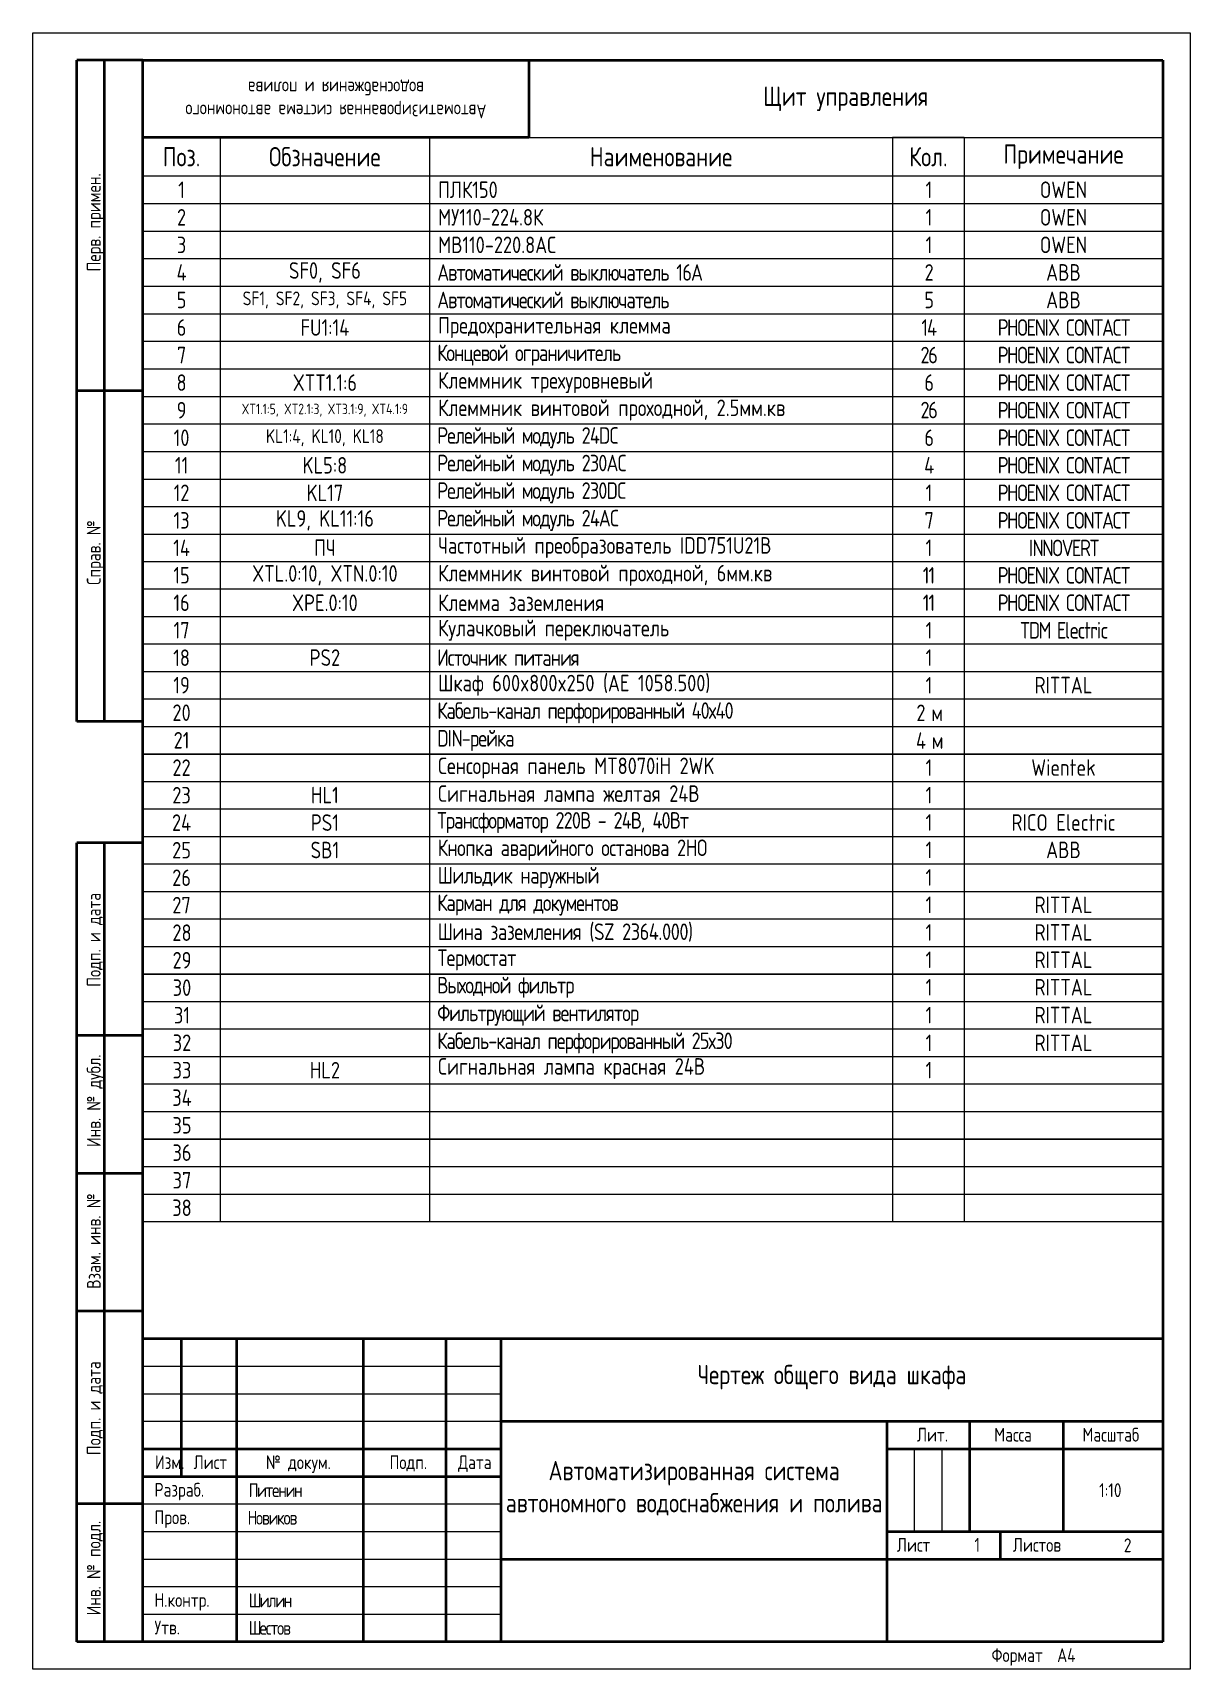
# Model space of a CAD drawing. Header units: millimetres. Extents: x 3520 to 8864, y 403 to 1747.
# Drawn here: x 5298.2 to 5508.2, y 1000 to 1297 of the extents above; entities that cross this region are included whole.
import ezdxf

# ---------------------------------------------------------------- set-up
doc = ezdxf.new("R2010")
doc.units = ezdxf.units.MM
doc.linetypes.add('K5LT_BASIC', pattern=[0])
doc.linetypes.add('K5LT_THIN', pattern=[0])
doc.layers.add('Стерка', color=7, linetype='Continuous', lineweight=15)
doc.styles.add('ГОСТ В', font='GOST_0.TTF', dxfattribs={"height": 3.5})
doc.styles.add('ГОСТ тип А', font='GOST_0.TTF', dxfattribs={"height": 3.5})
doc.styles.add('ГОСТ тип В', font='GOST_0.TTF')

# ---------------------------------------------------------------- blocks, each defined once
blk = doc.blocks.new('A4')
at = {"linetype": 'K5LT_THIN', "lineweight": 18}
for p, q in [((0, 0), (0, 297)), ((0, 297), (210, 297)), ((210, 297), (210, 0)), ((20, 55), (85, 55)), ((20, 50), (85, 50)), ((20, 45), (85, 45)), ((159.96, 25), (159.96, 40)), ((164.98, 25), (164.98, 40)), ((20, 30), (85, 30)), ((20, 25), (85, 25)), ((20, 20), (85, 20)), ((20, 15), (85, 15)), ((20, 10), (85, 10)), ((210, 0), (0, 0))]:
    blk.add_line(p, q, dxfattribs=at)
at = {"linetype": 'K5LT_BASIC', "lineweight": 40}
for p, q in [((8, 172), (8, 292)), ((20, 292), (8, 292)), ((13, 172), (13, 292)), ((20, 5), (20, 292)), ((20, 292), (205, 292)), ((90, 292), (90, 278)), ((205, 292), (205, 5)), ((90, 278), (20, 278)), ((20, 232), (8, 232)), ((20, 172), (8, 172)), ((8, 5), (8, 150)), ((20, 150), (8, 150)), ((13, 5), (13, 150)), ((20, 115), (8, 115)), ((20, 90), (8, 90)), ((20, 65), (8, 65)), ((20, 60), (205, 60)), ((20, 5), (20, 60)), ((27, 35), (27, 60)), ((37, 5), (37, 60)), ((60, 5), (60, 60)), ((75, 5), (75, 60)), ((85, 5), (85, 60)), ((85, 45), (205, 45)), ((155, 5), (155, 45)), ((170, 25), (170, 45)), ((187, 25), (187, 45)), ((20, 40), (85, 40)), ((155, 40), (170, 40)), ((170, 40), (205, 40)), ((20, 35), (85, 35)), ((20, 30), (8, 30)), ((155, 25), (205, 25)), ((175.57, 20), (175.57, 25)), ((85, 20), (155, 20)), ((155, 20), (205, 20)), ((20, 5), (8, 5)), ((205, 5), (20, 5))]:
    blk.add_line(p, q, dxfattribs=at)
at = {"char_height": 2.5, "attachment_point": 1, "rotation": 90, "style": 'ГОСТ тип А'}
for s, insert in [('Перв. примен.', (9.82, 253.67)), ('Справ. №', (9.82, 196.78)), ('Подп. и дата', (9.82, 123.85)), ('Инв. № дубл.', (9.82, 94.77)), ('Взам. инв. №', (9.82, 69.04)), ('Подп. и дата', (9.82, 38.85)), ('Инв. № подл.', (9.82, 9.77))]:
    blk.add_mtext(s, dxfattribs=dict(at, insert=insert))
at = {"char_height": 2.5, "attachment_point": 1, "style": 'ГОСТ тип А'}
for s, insert in [('Лит.', (160.41, 43.82)), ('Масса', (174.43, 43.82)), ('Масштаб', (190.44, 43.82)), ('Изм.', (22.19, 38.82)), ('Лист', (29.18, 38.82)), ('№ докум.', (42.3, 38.82)), ('Подп.', (64.73, 38.82)), ('Дата', (77.18, 38.82)), ('Разраб.', (22.08, 33.82)), ('Пров.', (22.08, 28.82)), ('Лист', (156.77, 23.82)), ('1', (170.85, 23.82)), ('Листов', (177.81, 23.82)), ('Н.контр.', (22.08, 13.82)), ('Утв.', (22.08, 8.82)), ('Формат', (173.95, 3.82)), ('A4', (185.86, 3.82))]:
    blk.add_mtext(s, dxfattribs=dict(at, insert=insert))

msp = doc.modelspace()

# ---------------------------------------------------------------- linework, layer by layer
at = {"layer": 'Стерка', "color": 7}
for p, q in [((5318.201, 1278), (5332.201, 1278)), ((5318.201, 1278), (5318.201, 1271)), ((5332.201, 1278), (5332.201, 1139.634)), ((5332.201, 1278), (5370.201, 1278)), ((5370.201, 1278), (5370.201, 1140.475)), ((5370.201, 1278), (5454.201, 1278)), ((5454.201, 1278), (5467.201, 1278)), ((5467.201, 1278), (5454.201, 1278)), ((5454.201, 1278), (5454.201, 1135.123)), ((5467.201, 1278), (5467.201, 1145.801)), ((5467.201, 1278), (5503.201, 1278)), ((5503.201, 1278), (5503.201, 1271)), ((5318.201, 1271), (5503.201, 1271)), ((5318.201, 1271), (5318.201, 1266)), ((5503.201, 1271), (5503.201, 1266)), ((5318.201, 1266), (5503.201, 1266)), ((5318.201, 1266), (5503.201, 1266)), ((5318.201, 1266), (5318.201, 1261)), ((5332.201, 1268), (5332.201, 1081.276)), ((5370.201, 1268), (5370.201, 1081.276)), ((5454.201, 1268), (5454.201, 1081.276)), ((5467.201, 1268), (5467.201, 1081.276)), ((5503.201, 1266), (5503.201, 1261)), ((5318.201, 1261), (5503.201, 1261)), ((5318.201, 1261), (5503.201, 1261)), ((5318.201, 1261), (5318.201, 1256)), ((5503.201, 1261), (5503.201, 1256)), ((5318.201, 1256), (5503.201, 1256)), ((5318.201, 1256), (5503.201, 1256)), ((5318.201, 1256), (5318.201, 1251)), ((5503.201, 1256), (5503.201, 1251)), ((5318.201, 1251), (5503.201, 1251)), ((5318.201, 1251), (5503.201, 1251)), ((5318.201, 1251), (5318.201, 1246)), ((5503.201, 1251), (5503.201, 1246)), ((5318.201, 1246), (5503.201, 1246)), ((5318.201, 1246), (5503.201, 1246)), ((5318.201, 1246), (5318.201, 1241)), ((5503.201, 1246), (5503.201, 1241)), ((5318.201, 1241), (5503.201, 1241)), ((5318.201, 1241), (5503.201, 1241)), ((5318.201, 1241), (5318.201, 1236)), ((5503.201, 1241), (5503.201, 1236)), ((5318.201, 1236), (5503.201, 1236)), ((5318.201, 1236), (5503.201, 1236)), ((5318.201, 1236), (5318.201, 1231)), ((5503.201, 1236), (5503.201, 1231)), ((5318.201, 1231), (5503.201, 1231)), ((5318.201, 1231), (5503.201, 1231)), ((5318.201, 1231), (5503.201, 1231)), ((5318.201, 1231), (5318.201, 1226)), ((5503.201, 1231), (5503.201, 1226)), ((5318.201, 1226), (5503.201, 1226)), ((5318.201, 1226), (5503.201, 1226)), ((5318.201, 1226), (5318.201, 1221)), ((5503.201, 1226), (5503.201, 1221)), ((5318.201, 1221), (5503.201, 1221)), ((5318.201, 1216), (5503.201, 1216)), ((5318.201, 1216), (5503.201, 1216)), ((5318.201, 1211), (5503.201, 1211)), ((5318.201, 1206.025), (5503.201, 1206.025)), ((5318.201, 1206), (5503.201, 1206)), ((5318.201, 1201.05), (5503.201, 1201.05)), ((5318.201, 1201.025), (5503.201, 1201.025)), ((5318.201, 1196.05), (5503.201, 1196.05)), ((5318.201, 1191.075), (5503.201, 1191.075)), ((5318.201, 1191.05), (5503.201, 1191.05)), ((5318.201, 1186.075), (5503.201, 1186.075)), ((5318.201, 1181.1), (5503.201, 1181.1)), ((5318.201, 1181.075), (5503.201, 1181.075)), ((5318.201, 1176.1), (5503.201, 1176.1)), ((5318.201, 1171.1), (5503.201, 1171.1)), ((5318.201, 1166.125), (5503.201, 1166.125)), ((5318.201, 1166.1), (5503.201, 1166.1)), ((5318.201, 1161.125), (5503.201, 1161.125)), ((5318.201, 1156.15), (5503.201, 1156.15)), ((5318.201, 1156.125), (5503.201, 1156.125)), ((5318.201, 1151.15), (5503.201, 1151.15)), ((5318.201, 1146.15), (5503.201, 1146.15)), ((5318.201, 1141.176), (5503.201, 1141.176)), ((5318.201, 1141.15), (5503.201, 1141.15)), ((5318.201, 1136.176), (5503.201, 1136.176)), ((5318.279, 1131.176), (5503.279, 1131.176)), ((5318.279, 1126.201), (5503.279, 1126.201)), ((5318.279, 1126.176), (5503.279, 1126.176)), ((5318.279, 1121.201), (5503.279, 1121.201)), ((5318.279, 1116.201), (5503.279, 1116.201)), ((5318.279, 1111.226), (5503.279, 1111.226)), ((5318.279, 1111.201), (5503.279, 1111.201)), ((5318.279, 1106.226), (5503.279, 1106.226)), ((5318.279, 1101.226), (5503.279, 1101.226)), ((5318.279, 1096.251), (5503.279, 1096.251)), ((5318.279, 1096.226), (5503.279, 1096.226)), ((5318.279, 1091.251), (5503.279, 1091.251)), ((5318.279, 1086.251), (5503.279, 1086.251)), ((5318.279, 1081.276), (5503.279, 1081.276)), ((5318.279, 1081.251), (5503.279, 1081.251))]:
    msp.add_line(p, q, dxfattribs=at)

# ---------------------------------------------------------------- block references
msp.add_blockref('A4', (5298.201, 1000))

# ---------------------------------------------------------------- texts
at = {"color": 7, "linetype": 'Continuous', "lineweight": 15, "insert": (5353.201, 1285), "char_height": 2.5, "width": 70, "attachment_point": 5, "rotation": 180, "style": 'ГОСТ В'}
msp.add_mtext('\\pxqc;{\\C256;Автоматизированная система автономного водоснабжения и полива}', dxfattribs=at)
at = {"color": 7, "linetype": 'Continuous', "lineweight": 15, "style": 'ГОСТ В'}
for s, insert, char_height, width, attachment_point in [('{\\C256;Щит управления}', (5445.701, 1285), 3.5, 115, 5), ('{\\C256;Поз.}', (5325.201, 1274.5), 3.5, 14, 5), ('{\\C256;Обзначение}', (5351.201, 1274.5), 3.5, 38, 5), ('{\\C256;Наименование}', (5412.201, 1274.5), 3.5, 84, 5), ('{\\C256;Кол.}', (5460.701, 1274.5), 3.5, 13, 5), ('{\\C256;Примечание}', (5485.201, 1274.5), 3.5, 36, 5), ('{\\C256;1}', (5325.201, 1268.5), 3, 14, 5), ('{\\C256;2}', (5325.201, 1263.5), 3, 14, 5), ('{\\C256;3}', (5325.201, 1258.5), 3, 14, 5), ('{\\C256;4}', (5325.201, 1253.5), 3, 14, 5), ('{\\C256;5}', (5325.201, 1248.5), 3, 14, 5), ('{\\C256;6}', (5325.201, 1243.5), 3, 14, 5), ('{\\C256;7}', (5325.201, 1238.5), 3, 14, 5), ('{\\C256;8}', (5325.201, 1233.5), 3, 14, 5), ('{\\C256;9}', (5325.201, 1228.5), 3, 14, 5), ('{\\C256;10}', (5325.201, 1223.5), 3, 14, 5), ('{\\C256;11}', (5325.201, 1218.5), 3, 14, 5), ('{\\C256;12}', (5325.201, 1213.5), 3, 14, 5), ('{\\C256;13}', (5325.201, 1208.5), 3, 14, 5), ('{\\C256;14}', (5325.201, 1203.525), 3, 14, 5), ('{\\C256;15}', (5325.201, 1198.55), 3, 14, 5), ('{\\C256;16}', (5325.201, 1193.55), 3, 14, 5), ('{\\C256;17}', (5325.201, 1188.575), 3, 14, 5), ('{\\C256;18}', (5325.201, 1183.575), 3, 14, 5), ('{\\C256;19}', (5325.201, 1178.6), 3, 14, 5), ('{\\C256;20}', (5325.201, 1173.6), 3, 14, 5), ('{\\C256;21}', (5325.201, 1168.6), 3, 14, 5), ('{\\C256;22}', (5325.201, 1163.625), 3, 14, 5), ('{\\C256;23}', (5325.201, 1158.625), 3, 14, 5), ('{\\C256;24}', (5325.201, 1153.65), 3, 14, 5), ('{\\C256;25}', (5325.201, 1148.65), 3, 14, 5), ('{\\C256;26}', (5325.201, 1143.65), 3, 14, 5), ('{\\C256;27}', (5325.201, 1138.676), 3, 14, 5), ('{\\C256;28}', (5325.279, 1133.676), 3, 14, 5), ('{\\C256;29}', (5325.279, 1128.676), 3, 14, 5), ('{\\C256;30}', (5325.279, 1123.701), 3, 14, 5), ('{\\C256;31}', (5325.279, 1118.701), 3, 14, 5), ('{\\C256;32}', (5325.279, 1113.701), 3, 14, 5), ('{\\C256;33}', (5325.279, 1108.726), 3, 14, 5), ('{\\C256;34}', (5325.279, 1103.726), 3, 14, 5), ('{\\C256;35}', (5325.279, 1098.726), 3, 14, 5), ('{\\C256;36}', (5325.279, 1093.751), 3, 14, 5), ('{\\C256;37}', (5325.279, 1088.751), 3, 14, 5), ('{\\C256;38}', (5325.279, 1083.751), 3, 14, 5), ('{\\C256;Чертеж общего вида шкафа}', (5443.201, 1053.012), 3.5, 120, 5), ('{\\T0.75;\\C256;  Питенин}', (5335.201, 1032.5), 2.5, 23, 4), ('{\\C256;1:10}', (5493.701, 1032.5), 2.5, 18, 5), ('{\\T0.75;\\C256;  Новиков}', (5334.998, 1027.5), 2.5, 23, 4), ('{\\T0.75;\\C256;  Шилин}', (5335.201, 1012.5), 2.5, 23, 4), ('{\\T0.75;\\C256;  Шестов}', (5335.201, 1007.5), 2.5, 23, 4)]:
    msp.add_mtext(s, dxfattribs=dict(at, insert=insert, char_height=char_height, width=width, attachment_point=attachment_point))
at = {"linetype": 'Continuous', "lineweight": 15, "style": 'ГОСТ В'}
for s, insert, char_height, width, attachment_point in [(' ПЛК150', (5370.201, 1268.5), 3, 110, 4), ('{\\T0.75;1}', (5460.701, 1268.5), 3, 13, 5), ('OWEN', (5485.201, 1268.5), 3, 36, 5), (' МУ110-224.8К', (5370.201, 1263.5), 3, 110, 4), ('{\\T0.75;1}', (5460.701, 1263.5), 3, 13, 5), ('OWEN', (5485.201, 1263.5), 3, 36, 5), (' МВ110-220.8АС', (5370.201, 1258.5), 3, 110, 4), ('{\\T0.75;1}', (5460.701, 1258.5), 3, 13, 5), ('OWEN', (5485.201, 1258.5), 3, 36, 5), ('SF0, SF6', (5351.201, 1253.5), 3, 38, 5), ('{\\T0.9; Автоматический выключатель 16А}', (5370.201, 1253.5), 3, 110, 4), ('{\\T0.75;2}', (5460.701, 1253.5), 3, 13, 5), ('ABB', (5485.201, 1253.5), 3, 36, 5), ('SF1, SF2, SF3, SF4, SF5', (5351.201, 1248.5), 2.5, 38, 5), ('{\\T0.9; Автоматический выключатель }', (5370.201, 1248.5), 3, 110, 4), ('{\\T0.75;5}', (5460.701, 1248.5), 3, 13, 5), ('ABB', (5485.201, 1248.5), 3, 36, 5), ('FU1:14', (5351.201, 1243.5), 3, 38, 5), (' Предохранительная клемма', (5370.201, 1243.5), 3, 110, 4), ('{\\T0.75;14}', (5460.701, 1243.5), 3, 13, 5), ('{\\T0.85;PHOENIX CONTACT}', (5485.201, 1243.5), 3, 36, 5), ('{\\T0.9; Концевой ограничитель}', (5370.201, 1238.5), 3, 110, 4), ('{\\T0.75;26}', (5460.701, 1238.5), 3, 13, 5), ('{\\T0.85;PHOENIX CONTACT}', (5485.201, 1238.5), 3, 36, 5), ('XTT1.1:6', (5351.201, 1233.5), 3, 38, 5), (' Клеммник трехуровневый', (5370.201, 1233.5), 3, 110, 4), ('{\\T0.75;6}', (5460.701, 1233.5), 3, 13, 5), ('{\\T0.85;PHOENIX CONTACT}', (5485.201, 1233.5), 3, 36, 5), ('XT1.1:5, XT2.1:3, XT3.1:9, XT4.1:9', (5351.201, 1228.5), 1.9, 38, 5), (' Клеммник винтовой проходной, 2.5мм.кв', (5370.201, 1228.525), 3, 110, 4), ('{\\T0.75;26}', (5460.701, 1228.525), 3, 13, 5), ('{\\T0.85;PHOENIX CONTACT}', (5485.201, 1228.5), 3, 36, 5), ('KL1:4, KL10, KL18', (5351.201, 1223.5), 2.5, 38, 5), ('{\\T0.9; Релейный модуль 24DC}', (5370.201, 1223.5), 3, 110, 4), ('{\\T0.75;6}', (5460.701, 1223.5), 3, 13, 5), ('{\\T0.85;PHOENIX CONTACT}', (5485.201, 1223.5), 3, 36, 5), ('KL5:8', (5351.201, 1218.5), 3, 38, 5), ('{\\T0.9; Релейный модуль 230AC}', (5370.201, 1218.5), 3, 110, 4), ('{\\T0.75;4}', (5460.701, 1218.5), 3, 13, 5), ('{\\T0.85;PHOENIX CONTACT}', (5485.201, 1218.5), 3, 36, 5), ('KL17', (5351.201, 1213.5), 3, 38, 5), ('{\\T0.9; Релейный модуль 230DC}', (5370.201, 1213.5), 3, 110, 4), ('{\\T0.75;1}', (5460.701, 1213.5), 3, 13, 5), ('{\\T0.85;PHOENIX CONTACT}', (5485.201, 1213.5), 3, 36, 5), ('KL9, KL11:16', (5351.201, 1208.5), 3, 38, 5), ('{\\T0.9; Релейный модуль 24AC}', (5370.201, 1208.5), 3, 110, 4), ('{\\T0.75;7}', (5460.701, 1208.5), 3, 13, 5), ('{\\T0.85;PHOENIX CONTACT}', (5485.201, 1208.5), 3, 36, 5), ('ПЧ', (5351.201, 1203.55), 3, 38, 5), (' Частотный преобразователь IDD751U21B', (5370.201, 1203.55), 3, 110, 4), ('{\\T0.75;1}', (5460.701, 1203.525), 3, 13, 5), ('{\\T0.85;INNOVERT}', (5485.201, 1203.5), 3, 36, 5), ('XTL.0:10, XTN.0:10', (5351.201, 1198.525), 3, 38, 5), (' Клеммник винтовой проходной, 6мм.кв', (5370.201, 1198.525), 3, 110, 4), ('{\\T0.75;11}', (5460.701, 1198.525), 3, 13, 5), ('{\\T0.85;PHOENIX CONTACT}', (5485.201, 1198.525), 3, 36, 5), ('XPE.0:10', (5351.201, 1193.55), 3, 38, 5), (' Клемма заземления', (5370.201, 1193.55), 3, 110, 4), ('{\\T0.75;11}', (5460.701, 1193.55), 3, 13, 5), ('{\\T0.85;PHOENIX CONTACT}', (5485.201, 1193.55), 3, 36, 5), (' Кулачковый переключатель ', (5370.201, 1188.55), 3, 110, 4), ('{\\T0.75;1}', (5460.701, 1188.55), 3, 13, 5), ('{\\T0.85;TDM Electric}', (5485.201, 1188.55), 3, 36, 5), ('PS2', (5351.201, 1183.6), 3, 38, 5), ('{\\T0.9; Источник питания}', (5370.201, 1183.6), 3, 110, 4), ('{\\T0.75;1}', (5460.701, 1183.6), 3, 13, 5), (' Шкаф 600x800x250 (AE 1058.500)', (5370.201, 1178.575), 3, 110, 4), ('{\\T0.75;1}', (5460.701, 1178.575), 3, 13, 5), ('RITTAL', (5485.201, 1178.6), 3, 36, 5), ('{\\T0.9; Кабель-канал перфорированный 40х40 }', (5370.201, 1173.575), 3, 110, 4), ('{\\T0.75;2 м}', (5460.779, 1173.575), 3, 13, 5), ('{\\T0.9; DIN-рейка}', (5370.201, 1168.55), 3, 110, 4), ('{\\T0.75;4 м}', (5460.779, 1168.525), 3, 13, 5), (' Сенсорная панель MT8070iH 2WK', (5370.201, 1163.55), 3, 110, 4), ('{\\T0.75;1}', (5460.701, 1163.625), 3, 13, 5), ('Wientek', (5485.201, 1163.65), 3, 36, 5), ('HL1', (5351.201, 1158.65), 3, 38, 5), (' Сигнальная лампа желтая 24В', (5370.201, 1158.922), 3, 110, 4), ('{\\T0.75;1}', (5460.701, 1158.65), 3, 13, 5), ('{\\T0.9; Трансформатор 220В - 24В, 40Вт}', (5370.201, 1153.65), 3, 110, 4), ('PS1', (5351.201, 1153.65), 3, 38, 5), ('{\\T0.75;1}', (5460.701, 1153.676), 3, 13, 5), ('RICO Electric', (5485.201, 1153.676), 3, 36, 5), ('SB1', (5351.201, 1148.676), 3, 38, 5), ('{\\T0.95; Кнопка аварийного останова 2НО}', (5370.201, 1148.676), 3, 110, 4), ('{\\T0.75;1}', (5460.701, 1148.701), 3, 13, 5), ('ABB', (5485.201, 1148.701), 3, 36, 5), ('{\\T0.95; Шильдик наружный}', (5370.201, 1143.676), 3, 110, 4), ('{\\T0.75;1}', (5460.701, 1143.701), 3, 13, 5), ('{\\T0.9; Карман для документов}', (5370.201, 1138.701), 3, 110, 4), ('{\\T0.75;1}', (5460.701, 1138.726), 3, 13, 5), ('RITTAL', (5485.201, 1138.726), 3, 36, 5), ('{\\T0.95; Шина заземления (SZ 2364.000)}', (5370.201, 1133.701), 3, 110, 4), ('{\\T0.75;1}', (5460.701, 1133.726), 3, 13, 5), ('RITTAL', (5485.201, 1133.726), 3, 36, 5), ('{\\T0.95; Термостат}', (5370.201, 1128.726), 3, 110, 4), ('{\\T0.75;1}', (5460.701, 1128.751), 3, 13, 5), ('RITTAL', (5485.201, 1128.751), 3, 36, 5), ('{\\T0.9; Выходной фильтр}', (5370.201, 1123.751), 3, 110, 4), ('{\\T0.75;1}', (5460.701, 1123.776), 3, 13, 5), ('RITTAL', (5485.201, 1123.776), 3, 36, 5), ('{\\T0.9; Фильтрующий вентилятор}', (5370.201, 1118.701), 3, 110, 4), ('{\\T0.75;1}', (5460.701, 1118.726), 3, 13, 5), ('RITTAL', (5485.201, 1118.726), 3, 36, 5), ('{\\T0.9; Кабель-канал перфорированный 25х30 }', (5370.201, 1113.65), 3, 110, 4), ('{\\T0.75;1}', (5460.701, 1113.676), 3, 13, 5), ('RITTAL', (5485.201, 1113.676), 3, 36, 5), (' Сигнальная лампа красная 24В', (5370.201, 1108.997), 3, 110, 4), ('HL2', (5351.201, 1108.726), 3, 38, 5), ('{\\T0.75;1}', (5460.701, 1108.726), 3, 13, 5)]:
    msp.add_mtext(s, dxfattribs=dict(at, insert=insert, char_height=char_height, width=width, attachment_point=attachment_point))
at = {"insert": (5418.201, 1032.86), "char_height": 3.5, "attachment_point": 5, "style": 'ГОСТ тип В'}
msp.add_mtext_dynamic_manual_height_columns('\\pxqc;Автоматизированная система автономного водоснабжения и полива', width=70, gutter_width=12.5, heights=[0], dxfattribs=at)
at = {"layer": 'Стерка', "color": 7, "insert": (5496.846, 1022.5), "char_height": 2.5, "attachment_point": 5, "style": 'ГОСТ В'}
msp.add_mtext_dynamic_manual_height_columns('2', width=25, gutter_width=17.5, heights=[0], dxfattribs=at)

doc.saveas('drawing.dxf')
